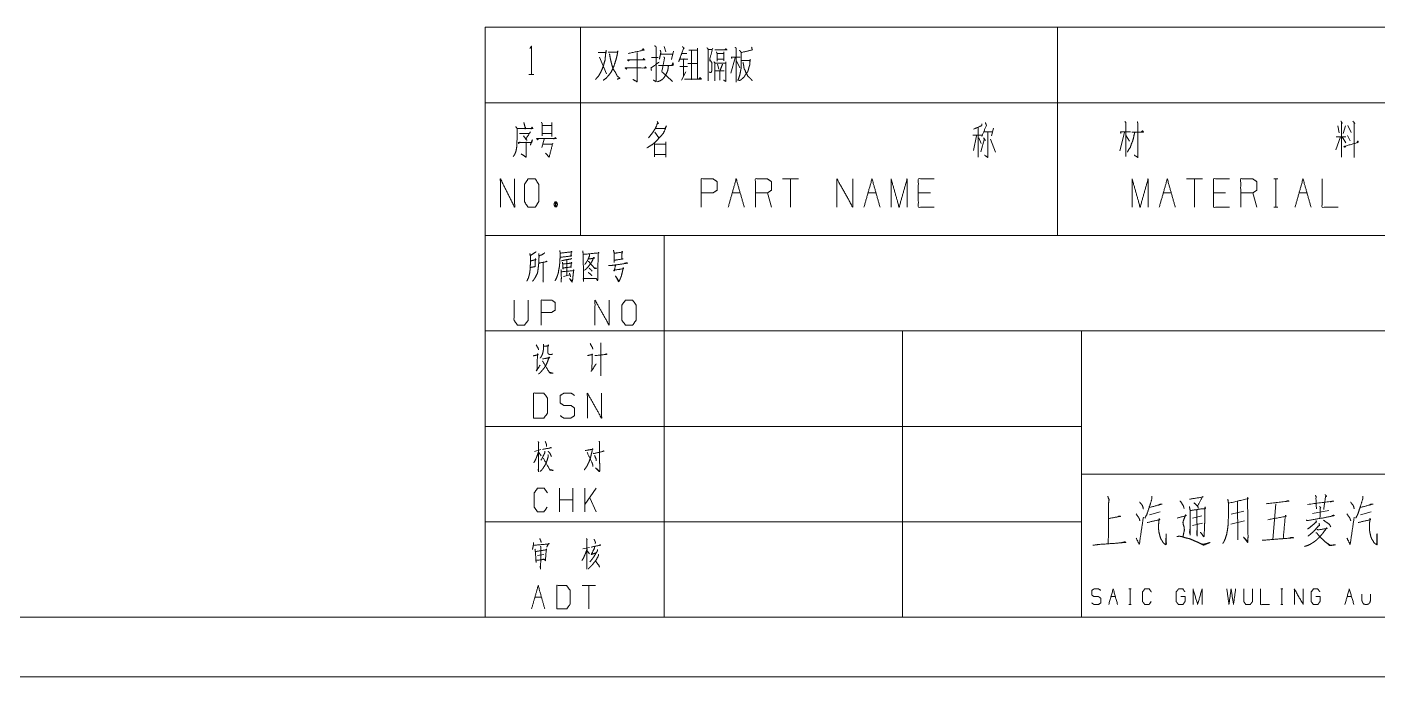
# Model space of a CAD drawing. Header units: millimetres. Extents: x 0 to 420, y 0 to 297.
# Drawn here: x 196.6 to 309.9, y 0 to 54.5 of the extents above; entities that cross this region are included whole.
import ezdxf

# ---------------------------------------------------------------- set-up
doc = ezdxf.new("R2010")
doc.units = ezdxf.units.MM
doc.layers.add('101', color=7, linetype='Continuous', true_color=0xffffff)

msp = doc.modelspace()

# ---------------------------------------------------------------- linework, layer by layer
at = {"layer": '101', "color": 72, "linetype": 'Continuous', "lineweight": 18}
for p, q in [((235, 54.46), (235, 48.11)), ((235, 54.46), (243, 54.46)), ((243, 54.46), (283, 54.46)), ((243, 54.46), (243, 48.11)), ((283, 54.46), (283, 48.11)), ((283, 54.46), (313, 54.46)), ((249.7, 52.2), (250.67, 52.2)), ((250.02, 52.82), (250.14, 52.38)), ((250.8, 52.43), (250.62, 51.75)), ((254.48, 52.25), (255, 52.25)), ((244.58, 51.95), (245.18, 50.55)), ((248.96, 51.9), (249.52, 51.9)), ((254.27, 51.43), (255.15, 51.43)), ((254.45, 51.78), (254.98, 51.78)), ((254.48, 51.35), (254.59, 50.93)), ((255.95, 51.88), (255.61, 50.6)), ((256.05, 51.7), (256.35, 51.05)), ((256.48, 51.65), (257.18, 51.65)), ((238.67, 50.48), (239.09, 50.48)), ((251.46, 50), (251.82, 50.7)), ((254.27, 50.78), (255.03, 50.78)), ((235, 48.11), (235, 37)), ((235, 48.11), (243, 48.11)), ((243, 48.11), (283, 48.11)), ((243, 48.11), (243, 37)), ((283, 48.11), (283, 37)), ((283, 48.11), (313, 48.11)), ((240.59, 46.45), (240.59, 45.3)), ((239.76, 46.22), (240.58, 46.22)), ((239.76, 45.53), (240.58, 45.53)), ((249.23, 45.65), (249.55, 45.17)), ((275.88, 45.4), (276.64, 45.4)), ((276.21, 45.35), (275.95, 44.13)), ((276.35, 46.08), (276.35, 43.55)), ((276.78, 45.68), (277.56, 45.68)), ((277.63, 45.98), (277.45, 45.35)), ((288.6, 45.62), (288.21, 44.08)), ((288.74, 45.35), (289.04, 44.9)), ((306.49, 46.18), (306.62, 45.6)), ((307.15, 46.18), (306.94, 45.53)), ((307.31, 45.37), (307.52, 44.92)), ((307.33, 46.2), (307.61, 45.62)), ((239.95, 45.08), (239.76, 44.38)), ((239.81, 44.65), (240.59, 44.65)), ((276.39, 45.17), (276.6, 44.7)), ((276.87, 45.12), (276.55, 44)), ((276.8, 45.17), (276.94, 44.95)), ((277.38, 45.08), (277.79, 43.98)), ((306.72, 45.25), (306.32, 44.17)), ((306.37, 45.25), (307.18, 45.25)), ((306.87, 45.25), (307.18, 44.77)), ((261.28, 41.74), (259.94, 41.74)), ((260.61, 41.74), (260.61, 39.36)), ((295.14, 41.74), (293.8, 41.74)), ((294.47, 41.74), (294.47, 39.36)), ((301.12, 41.74), (301.46, 41.74)), ((301.3, 41.74), (301.3, 39.36)), ((240.85, 39.81), (240.99, 39.39)), ((255.72, 40.56), (256.39, 40.56)), ((259, 39.36), (258.67, 40.56)), ((267.1, 40.56), (267.77, 40.56)), ((272.33, 40.56), (271.32, 40.56)), ((291.86, 40.56), (292.53, 40.56)), ((297.08, 40.56), (296.08, 40.56)), ((299.7, 39.36), (299.36, 40.56)), ((303.24, 40.56), (303.91, 40.56)), ((301.12, 39.36), (301.46, 39.36)), ((235, 37), (243, 37)), ((243, 37), (283, 37)), ((283, 37), (313, 37)), ((241.86, 34.95), (241.84, 33.64)), ((241.56, 33.56), (242.11, 33.71)), ((239.68, 19.05), (239.13, 18.9)), ((239.49, 18.8), (239.7, 18.53)), ((241.24, 13.84), (241.24, 15.81)), ((242.35, 14.84), (241.24, 14.84)), ((242.35, 13.84), (242.35, 15.81)), ((243.36, 13.84), (243.36, 15.81)), ((244.32, 15.81), (243.36, 14.44)), ((244.32, 13.84), (243.77, 15.02)), ((290.71, 13.59), (291.61, 13.83)), ((298.61, 13.9), (297.56, 13.63)), ((301.31, 14.52), (301.05, 11.52)), ((304.36, 13.7), (305.73, 13.94)), ((308.39, 13.59), (309.29, 13.83)), ((294.32, 13.32), (295.1, 13.49)), ((294.32, 12.7), (295.15, 12.9)), ((297.53, 12.8), (298.66, 13.08)), ((239.39, 10.18), (239.92, 10.26)), ((243.76, 10.86), (243.19, 10.74)), ((243.56, 10.57), (243.75, 10.32)), ((244.25, 7.66), (243.13, 7.66)), ((243.69, 7.66), (243.69, 5.7)), ((288.98, 7.38), (289.17, 7.38)), ((289.08, 7.38), (289.08, 6.07)), ((301.71, 7.38), (301.89, 7.38)), ((301.81, 7.38), (301.81, 6.07)), ((239.17, 6.69), (239.72, 6.69)), ((287.48, 6.73), (287.85, 6.73)), ((288.98, 6.07), (289.17, 6.07)), ((301.71, 6.07), (301.89, 6.07)), ((307.28, 6.73), (307.65, 6.73))]:
    msp.add_line(p, q, dxfattribs=at)
at = {"layer": '101', "color": 133, "linetype": 'Continuous', "lineweight": 18}
for p, q in [((235, 37), (235, 5)), ((235, 37), (415, 37)), ((250, 37), (250, 5)), ((235, 29), (415, 29)), ((270, 29), (270, 5)), ((285, 29), (285, 5)), ((235, 21), (285, 21)), ((285, 17), (394, 17)), ((235, 13), (285, 13)), ((25, 5), (415, 5)), ((235, 5), (415, 5)), ((0, 0), (420, 0))]:
    msp.add_line(p, q, dxfattribs=at)
at = {"layer": '101', "color": 72, "linetype": 'Continuous', "lineweight": 18}
for points, knots in [([(238.74, 52.65), (238.88, 52.85), (238.88, 50.48)], [0, 0, 0.093491, 1, 1]), ([(244.48, 52.33), (245.15, 52.33), (245.15, 52.53), (245.09, 52.1), (245.06, 51.72), (244.94, 51.3), (244.81, 50.93), (244.65, 50.6), (244.49, 50.33), (244.26, 50.08)], [0, 0, 0.190096, 0.246701, 0.367921, 0.474527, 0.599806, 0.71157, 0.813979, 0.903897, 1, 1]), ([(245.31, 52.35), (246.12, 52.35), (246.12, 52.48), (246.07, 52.1), (245.96, 51.7), (245.8, 51.18), (245.59, 50.73), (245.39, 50.45), (245.15, 50.18), (244.9, 50)], [0, 0, 0.214727, 0.24774, 0.347762, 0.457051, 0.601928, 0.733311, 0.822257, 0.919958, 1, 1]), ([(245.43, 52.22), (245.48, 51.9), (245.54, 51.63), (245.62, 51.3), (245.73, 50.95), (245.93, 50.65), (246.08, 50.35), (246.26, 50.2), (246.33, 50.18), (246.08, 50.1)], [0, 0, 0.127916, 0.23671, 0.367541, 0.509602, 0.648473, 0.780379, 0.870432, 0.89956, 1, 1]), ([(248.15, 52.53), (248.24, 52.65), (248.33, 52.53), (247, 52.25)], [0, 0, 0.092223, 0.184439, 1, 1]), ([(247.74, 52.33), (247.74, 49.88), (247.37, 50.08)], [0, 0, 0.853178, 1, 1]), ([(249.21, 52.9), (249.35, 52.78), (249.35, 49.88), (249.1, 50.02)], [0, 0, 0.05587, 0.914338, 1, 1]), ([(249.68, 52.53), (249.74, 52.35), (249.61, 51.78)], [0, 0, 0.237165, 1, 1]), ([(251.55, 52.82), (251.68, 52.65), (251.66, 52.73), (251.23, 51.55), (251.48, 52.25), (251.92, 52.25)], [0, 0, 0.078653, 0.106929, 0.565374, 0.83784, 1, 1]), ([(252.08, 52.53), (252.81, 52.53), (252.81, 52.68), (252.81, 50.1), (252.81, 51.4), (251.99, 51.4), (252.3, 51.4), (252.3, 52.48), (252.3, 50.1), (251.71, 50.1), (253.14, 50.1), (253, 50.23), (252.91, 50.08)], [0, 0, 0.061985, 0.074816, 0.29507, 0.406267, 0.475812, 0.501515, 0.593466, 0.796613, 0.846505, 0.968965, 0.985109, 1, 1]), ([(253.6, 52.73), (253.71, 52.6), (253.71, 49.95)], [0, 0, 0.058253, 1, 1]), ([(253.74, 52.57), (253.71, 52.57), (254.02, 52.57)], [0, 0, 0.099988, 1, 1]), ([(254.08, 52.68), (253.83, 51.78), (253.83, 51.6), (253.83, 51.72), (254.02, 51.47), (254.02, 51.25), (254.02, 50.83), (253.95, 50.65), (253.78, 50.68)], [0, 0, 0.363563, 0.431727, 0.480415, 0.603773, 0.691411, 0.85695, 0.930468, 1, 1]), ([(254.25, 52.55), (255.28, 52.55), (255.19, 52.65), (255.08, 52.55)], [0, 0, 0.785934, 0.888244, 1, 1]), ([(254.39, 52.38), (254.45, 52.25), (254.45, 51.6)], [0, 0, 0.172796, 1, 1]), ([(255.96, 52.78), (256.04, 52.68), (256.04, 49.85)], [0, 0, 0.041553, 1, 1]), ([(256.48, 52.33), (256.48, 51.05), (256.44, 50.93), (256.42, 50.78), (256.35, 50.43), (256.19, 49.98)], [0, 0, 0.533406, 0.587753, 0.650941, 0.800323, 1, 1]), ([(257.34, 52.78), (257.4, 52.55), (256.48, 52.33), (256.32, 52.53)], [0, 0, 0.161322, 0.821662, 1, 1]), ([(246.88, 51.03), (246.84, 50.93), (246.75, 51.03), (248.52, 51.03), (248.43, 51.12), (248.4, 51)], [0, 0, 0.046716, 0.105494, 0.884003, 0.942781, 1, 1]), ([(247.09, 51.72), (247.02, 51.6), (246.95, 51.72), (248.4, 51.72), (248.29, 51.83), (248.24, 51.72)], [0, 0, 0.071965, 0.14393, 0.870234, 0.943277, 1, 1]), ([(248.94, 50.83), (248.91, 51.03), (249.59, 51.53)], [0, 0, 0.192571, 1, 1]), ([(250.37, 51.25), (250.32, 50.85), (250.21, 50.58), (250.05, 50.3), (249.88, 50.08), (249.65, 49.95), (249.45, 49.88)], [0, 0, 0.227704, 0.394037, 0.573317, 0.734785, 0.882399, 1, 1]), ([(249.54, 51.25), (250.78, 51.25), (250.76, 51.47), (250.67, 51.3)], [0, 0, 0.745789, 0.88183, 1, 1]), ([(249.98, 51.97), (250.05, 51.88), (249.81, 50.73), (250.71, 49.9)], [0, 0, 0.048587, 0.515239, 1, 1]), ([(251.38, 51.78), (251.99, 51.78), (251.62, 51.78), (251.62, 50.3), (251.62, 51.15), (251.32, 51.15), (251.98, 51.15)], [0, 0, 0.144899, 0.231838, 0.577333, 0.776432, 0.846817, 1, 1]), ([(254.18, 51.55), (254.25, 51.47), (254.25, 49.95)], [0, 0, 0.063315, 1, 1]), ([(254.91, 51.35), (254.68, 50.8), (254.68, 50)], [0, 0, 0.426967, 1, 1]), ([(255.19, 51.55), (255.19, 49.9), (254.98, 50.02)], [0, 0, 0.870164, 1, 1]), ([(255.68, 51.83), (255.63, 51.95), (256.37, 51.95)], [0, 0, 0.154625, 1, 1]), ([(257.22, 51.78), (257.2, 51.47), (257.18, 51.28), (257.11, 51.05), (257.06, 50.85), (257.02, 50.73), (256.92, 50.58), (256.8, 50.43), (256.69, 50.25), (256.55, 50.13), (256.39, 50), (256.28, 49.98)], [0, 0, 0.139343, 0.232437, 0.341793, 0.437729, 0.49796, 0.583134, 0.673294, 0.768174, 0.855677, 0.949485, 1, 1]), ([(256.62, 51.5), (256.67, 51.3), (256.69, 51.12), (256.72, 50.95), (256.8, 50.83), (256.85, 50.68), (256.94, 50.53), (257.02, 50.35), (257.13, 50.25), (257.2, 50.18), (257.31, 50.08), (257.4, 49.95)], [0, 0, 0.116118, 0.21483, 0.315026, 0.395619, 0.484905, 0.582614, 0.692635, 0.774434, 0.832284, 0.914083, 1, 1]), ([(238.25, 46.45), (238.36, 46), (238.39, 46.08), (238.35, 45.9)], [0, 0, 0.638265, 0.750293, 1, 1]), ([(239.7, 46.47), (239.78, 46.38), (239.78, 45.35)], [0, 0, 0.110318, 1, 1]), ([(249.43, 46.55), (249.53, 46.38), (249.48, 46.45), (249.28, 45.98), (249.05, 45.62), (248.7, 45.17)], [0, 0, 0.113643, 0.164652, 0.449685, 0.682203, 1, 1]), ([(276.94, 46.47), (277.03, 46.22), (276.64, 45.28)], [0, 0, 0.205285, 1, 1]), ([(288.64, 46.55), (288.71, 46.45), (288.71, 43.6)], [0, 0, 0.041199, 1, 1]), ([(289.68, 46.53), (289.73, 46.38), (289.73, 43.53), (289.43, 43.73)], [0, 0, 0.047209, 0.892896, 1, 1]), ([(306.76, 46.58), (306.87, 46.38), (306.81, 46.45), (306.81, 43.55)], [0, 0, 0.070344, 0.098885, 1, 1]), ([(307.75, 46.58), (307.93, 46.38), (307.86, 46.45), (307.86, 43.53)], [0, 0, 0.081006, 0.11229, 1, 1]), ([(237.56, 46.13), (237.69, 45.95), (237.66, 44.45), (237.59, 44.08), (237.48, 43.78), (237.34, 43.6)], [0, 0, 0.081566, 0.649824, 0.793832, 0.914832, 1, 1]), ([(237.7, 45.95), (239.01, 45.95), (238.93, 46.08), (238.85, 45.9)], [0, 0, 0.79327, 0.883171, 1, 1]), ([(237.89, 45.55), (238.71, 45.55), (238.8, 45.68), (238.41, 45.08), (238.5, 44.95), (238.22, 45.35)], [0, 0, 0.349352, 0.41636, 0.723317, 0.790325, 1, 1]), ([(249.32, 45.95), (250.08, 45.95), (250.2, 46.18), (249.97, 45.6), (249.55, 45.12), (249.14, 44.7), (248.56, 44.33)], [0, 0, 0.213824, 0.286066, 0.460275, 0.639447, 0.80491, 1, 1]), ([(276.64, 46.35), (276.64, 46.2), (275.95, 45.9)], [0, 0, 0.166335, 1, 1]), ([(277.15, 45.68), (277.15, 43.53), (276.87, 43.73)], [0, 0, 0.861245, 1, 1]), ([(288.3, 45.53), (288.28, 45.68), (289.1, 45.68)], [0, 0, 0.156667, 1, 1]), ([(289.47, 45.62), (289.4, 45.37), (289.36, 45.15), (289.29, 44.9), (289.18, 44.65), (289.1, 44.38), (288.95, 44.17), (288.85, 43.98)], [0, 0, 0.146031, 0.274053, 0.420084, 0.572724, 0.735083, 0.872755, 1, 1]), ([(289.22, 45.65), (290.21, 45.65), (290.12, 45.78), (290.01, 45.65)], [0, 0, 0.757413, 0.874554, 1, 1]), ([(237.91, 44.83), (237.81, 44.7), (237.77, 44.8), (238.91, 44.8), (238.96, 45), (238.79, 44.55)], [0, 0, 0.074524, 0.127161, 0.67261, 0.770465, 1, 1]), ([(238.44, 44.83), (238.44, 43.55), (238.03, 43.83)], [0, 0, 0.721581, 1, 1]), ([(239.46, 45.08), (239.41, 45), (239.32, 45.12), (240.97, 45.12), (240.87, 45.2), (240.76, 45.08)], [0, 0, 0.040633, 0.112439, 0.86841, 0.923643, 1, 1]), ([(240.67, 44.73), (240.37, 43.55), (240.07, 43.9)], [0, 0, 0.725031, 1, 1]), ([(249.16, 44.8), (249.21, 44.73), (249.21, 43.6), (249.21, 43.78), (250.15, 43.78), (250.15, 43.55), (250.15, 44.83), (250.15, 44.65), (249.25, 44.65)], [0, 0, 0.018725, 0.248079, 0.283757, 0.474741, 0.520613, 0.780549, 0.816226, 1, 1]), ([(307.15, 44.5), (307.1, 44.38), (306.99, 44.45), (308.23, 44.8), (308.17, 44.92), (308.1, 44.77)], [0, 0, 0.073272, 0.143369, 0.837239, 0.91051, 1, 1]), ([(236.28, 39.36), (236.28, 41.74), (237.47, 39.36), (237.47, 41.74)], [0, 0, 0.320621, 0.679379, 1, 1]), ([(238.6, 39.36), (239.2, 39.36), (239.5, 39.84), (239.5, 41.26), (239.2, 41.74), (238.6, 41.74), (238.29, 41.26), (238.29, 39.84), (238.6, 39.36)], [0, 0, 0.094594, 0.183574, 0.409674, 0.498654, 0.593248, 0.683574, 0.909674, 1, 1]), ([(253.11, 39.36), (253.11, 41.74), (254.11, 41.74), (254.45, 41.51), (254.45, 40.79), (254.1, 40.56), (253.11, 40.56)], [0, 0, 0.401146, 0.571314, 0.639588, 0.762043, 0.832817, 1, 1]), ([(257.66, 39.36), (257.66, 41.74), (258.67, 41.74), (259, 41.51), (259, 40.79), (258.67, 40.56), (257.66, 40.56)], [0, 0, 0.400952, 0.571034, 0.639278, 0.761674, 0.829918, 1, 1]), ([(264.49, 39.36), (264.49, 41.74), (265.83, 39.36), (265.83, 41.74)], [0, 0, 0.317574, 0.682426, 1, 1]), ([(269.04, 39.36), (269.04, 41.74), (269.71, 39.36), (270.38, 41.74), (270.38, 39.36)], [0, 0, 0.245192, 0.5, 0.754808, 1, 1]), ([(272.66, 39.36), (271.32, 39.36), (271.32, 41.74), (272.66, 41.74)], [0, 0, 0.26539, 0.73461, 1, 1]), ([(289.25, 39.36), (289.25, 41.74), (289.92, 39.36), (290.59, 41.74), (290.59, 39.36)], [0, 0, 0.245192, 0.5, 0.754808, 1, 1]), ([(297.42, 39.36), (296.08, 39.36), (296.08, 41.74), (297.42, 41.74)], [0, 0, 0.26539, 0.73461, 1, 1]), ([(298.35, 39.36), (298.35, 41.74), (299.36, 41.74), (299.7, 41.51), (299.7, 40.79), (299.36, 40.56), (298.35, 40.56)], [0, 0, 0.400952, 0.571034, 0.639278, 0.761674, 0.829918, 1, 1]), ([(305.18, 41.74), (305.18, 39.36), (306.53, 39.36)], [0, 0, 0.638733, 1, 1]), ([(240.85, 39.39), (240.99, 39.39), (241.07, 39.61), (240.99, 39.81), (240.85, 39.81), (240.77, 39.61), (240.85, 39.39), (240.99, 39.81)], [0, 0, 0.086283, 0.23189, 0.363169, 0.449452, 0.580731, 0.726338, 1, 1]), ([(239.27, 35.63), (239.21, 35.59), (238.78, 35.3), (238.75, 35.48), (238.8, 35.3), (238.8, 34.73), (238.78, 34.37), (238.77, 34.13), (238.74, 33.89), (238.69, 33.67), (238.63, 33.44), (238.55, 33.29), (238.49, 33.16)], [0, 0, 0.024358, 0.186799, 0.243939, 0.30215, 0.48502, 0.597666, 0.675193, 0.753198, 0.825097, 0.89819, 0.953346, 1, 1]), ([(240, 35.54), (239.75, 35.37), (239.52, 35.3), (239.49, 35.48), (239.52, 35.21), (239.5, 34.95), (239.49, 34.66), (239.47, 34.42), (239.44, 34.2), (239.41, 33.95), (239.36, 33.78), (239.28, 33.64), (239.21, 33.49), (239.13, 33.36), (239.05, 33.25), (238.97, 33.16)], [0, 0, 0.096318, 0.172936, 0.229415, 0.313416, 0.396985, 0.487494, 0.564124, 0.634334, 0.711436, 0.768973, 0.817385, 0.871902, 0.920315, 0.962885, 1, 1]), ([(241.27, 35.74), (241.28, 35.54), (241.28, 35.19), (241.27, 34.86), (241.25, 34.64), (241.22, 34.35), (241.17, 34.11), (241.13, 33.84), (241.06, 33.64), (240.99, 33.44), (240.86, 33.2)], [0, 0, 0.076502, 0.212088, 0.33934, 0.424293, 0.535106, 0.630037, 0.733304, 0.813247, 0.895187, 1, 1]), ([(241.31, 35.52), (242.28, 35.63), (242.23, 35.67), (242.19, 35.28), (242.27, 35.28), (241.3, 35.17)], [0, 0, 0.391083, 0.416927, 0.57759, 0.608926, 1, 1]), ([(243.19, 35.7), (243.22, 35.41), (243.25, 33.14), (243.23, 33.38), (244.34, 33.38), (244.26, 33.4), (244.11, 33.38)], [0, 0, 0.069512, 0.617085, 0.675679, 0.942516, 0.962044, 1, 1]), ([(243.23, 35.41), (244.54, 35.54), (244.5, 35.61), (244.47, 35.41), (244.45, 33.42), (244.43, 33.2), (244.33, 33.38)], [0, 0, 0.328134, 0.348332, 0.398414, 0.893179, 0.948288, 1, 1]), ([(243.67, 35.06), (243.73, 35.03), (244.17, 35.1), (244.12, 35.17), (243.92, 34.75), (243.76, 34.53), (243.62, 34.35), (243.48, 34.2), (243.33, 34.08)], [0, 0, 0.033937, 0.260458, 0.302027, 0.540809, 0.679369, 0.795009, 0.902033, 1, 1]), ([(243.75, 35.39), (243.75, 35.28), (243.61, 34.95), (243.44, 34.68), (243.36, 34.57)], [0, 0, 0.119857, 0.510439, 0.853216, 1, 1]), ([(245.76, 35.76), (245.82, 35.5), (245.82, 34.73), (245.82, 34.92), (246.57, 35.03), (246.45, 35.03), (246.48, 35.59), (246.49, 35.67), (246.53, 35.61), (246.42, 35.59), (245.82, 35.5)], [0, 0, 0.076616, 0.29412, 0.35005, 0.563218, 0.598369, 0.753977, 0.77922, 0.799829, 0.831203, 1, 1]), ([(238.83, 34.31), (238.86, 34.33), (239.22, 34.39), (239.18, 34.37), (239.22, 35.06), (239.25, 34.97), (238.82, 34.86)], [0, 0, 0.022681, 0.239271, 0.26999, 0.67699, 0.732559, 1, 1]), ([(239.5, 34.68), (240.21, 34.81), (240.16, 34.84), (240.08, 34.79)], [0, 0, 0.834801, 0.895274, 1, 1]), ([(239.86, 34.73), (239.86, 33.09), (239.85, 33.2), (239.86, 33.38)], [0, 0, 0.849785, 0.907773, 1, 1]), ([(241.36, 34.13), (241.38, 33.93), (241.39, 33.42), (241.38, 33.09), (241.36, 33.18), (241.39, 33.4)], [0, 0, 0.147472, 0.523363, 0.768665, 0.83502, 1, 1]), ([(241.39, 33.95), (242.45, 34.06), (242.42, 34.13), (242.41, 34.02), (242.36, 33.51), (242.34, 33.31), (242.28, 33.09), (242.08, 33.38), (242.3, 33.16)], [0, 0, 0.374082, 0.399751, 0.438832, 0.617592, 0.687461, 0.767888, 0.891106, 1, 1]), ([(242.27, 35.08), (242.22, 35.03), (241.83, 34.97), (241.61, 34.92), (241.41, 34.88)], [0, 0, 0.072244, 0.516581, 0.766863, 1, 1]), ([(241.49, 34.77), (241.5, 34.61), (241.53, 34.17), (241.52, 34.28), (242.25, 34.35), (242.19, 34.35), (242.23, 34.75), (242.27, 34.68), (241.5, 34.61)], [0, 0, 0.056492, 0.217482, 0.25803, 0.525928, 0.548636, 0.694167, 0.720796, 1, 1]), ([(243.64, 34.81), (243.69, 34.81), (244.17, 34.24), (244.34, 34.24), (244.17, 34.28), (244.09, 34.33)], [0, 0, 0.037869, 0.645175, 0.78406, 0.927465, 1, 1]), ([(243.72, 34.26), (243.89, 34.11), (243.97, 34)], [0, 0, 0.630819, 1, 1]), ([(245.34, 34.48), (245.54, 34.48), (245.95, 34.53), (246.95, 34.68), (246.84, 34.7), (246.68, 34.66)], [0, 0, 0.107033, 0.322385, 0.855622, 0.91443, 1, 1]), ([(245.93, 34.53), (245.82, 34), (245.79, 34.08), (246.62, 34.22), (246.57, 34.31), (246.57, 34.22), (246.48, 33.84), (246.42, 33.6), (246.34, 33.4), (246.28, 33.25), (246.23, 33.14), (246.2, 33.11), (245.92, 33.62), (246.21, 33.16)], [0, 0, 0.136366, 0.159975, 0.371152, 0.396348, 0.418607, 0.51611, 0.579314, 0.633123, 0.675136, 0.705361, 0.714997, 0.861275, 1, 1]), ([(242.06, 33.84), (242.13, 33.67), (242.16, 33.53)], [0, 0, 0.579198, 1, 1]), ([(243.65, 33.89), (243.86, 33.73), (243.95, 33.62)], [0, 0, 0.637944, 1, 1]), ([(237.42, 31.58), (237.42, 29.9), (237.71, 29.48), (238.3, 29.48), (238.61, 29.9), (238.61, 31.58)], [0, 0, 0.337151, 0.438599, 0.557782, 0.662849, 1, 1]), ([(239.69, 29.48), (239.69, 31.58), (240.58, 31.58), (240.87, 31.38), (240.87, 30.74), (240.56, 30.54), (239.69, 30.54)], [0, 0, 0.401148, 0.571312, 0.639589, 0.762045, 0.832821, 1, 1]), ([(244.21, 29.48), (244.21, 31.58), (245.4, 29.48), (245.4, 31.58)], [0, 0, 0.317574, 0.682426, 1, 1]), ([(246.77, 29.48), (247.37, 29.48), (247.66, 29.9), (247.66, 31.16), (247.37, 31.58), (246.77, 31.58), (246.46, 31.16), (246.46, 29.9), (246.77, 29.48)], [0, 0, 0.102684, 0.19162, 0.409478, 0.498414, 0.601098, 0.69162, 0.909478, 1, 1]), ([(239.27, 27.84), (239.45, 27.53), (239.48, 27.4)], [0, 0, 0.726446, 1, 1]), ([(239.88, 27.88), (239.89, 27.68), (239.89, 27.46), (239.86, 27.26), (239.81, 27.07), (239.75, 26.93), (239.69, 26.82), (239.61, 26.71)], [0, 0, 0.16154, 0.340476, 0.503497, 0.668949, 0.78764, 0.890429, 1, 1]), ([(239.91, 27.71), (240.33, 27.75), (240.3, 27.82), (240.25, 27.64), (240.25, 27.35), (240.25, 27.2), (240.27, 27.13), (240.3, 27.07), (240.36, 27.04), (240.44, 27.02), (240.55, 27.02), (240.61, 27.04), (240.66, 27.09)], [0, 0, 0.256868, 0.301255, 0.412015, 0.585992, 0.679671, 0.720919, 0.765301, 0.805447, 0.854611, 0.920849, 0.960982, 1, 1]), ([(243.81, 27.93), (244, 27.59), (244.03, 27.46)], [0, 0, 0.736546, 1, 1]), ([(244.7, 27.99), (244.71, 27.84), (244.71, 25.25), (244.7, 25.43), (244.71, 25.65)], [0, 0, 0.049514, 0.872926, 0.929447, 1, 1]), ([(239.03, 26.91), (239.45, 27), (239.39, 27.09), (239.38, 26.91), (239.36, 25.74), (239.28, 25.65), (239.61, 26.12)], [0, 0, 0.167423, 0.209475, 0.278414, 0.733411, 0.779234, 1, 1]), ([(239.81, 26.65), (240.42, 26.76), (240.37, 26.82), (240.23, 26.42), (240.16, 26.25), (240.08, 26.09), (239.95, 25.89), (239.81, 25.72), (239.67, 25.56), (239.56, 25.45), (239.47, 25.39)], [0, 0, 0.254939, 0.288366, 0.462054, 0.541624, 0.612967, 0.709669, 0.802664, 0.888727, 0.952727, 1, 1]), ([(239.8, 26.45), (239.83, 26.45), (240.41, 25.48), (240.7, 25.45), (240.41, 25.52), (240.33, 25.61)], [0, 0, 0.016597, 0.617583, 0.77573, 0.937327, 1, 1]), ([(243.57, 26.93), (244.01, 27.02), (243.98, 27.07), (243.95, 25.7), (243.89, 25.61), (244.31, 26.23)], [0, 0, 0.163601, 0.18344, 0.685804, 0.725488, 1, 1]), ([(244.21, 26.93), (245.23, 27.04), (245.17, 27.07), (245.04, 27.02)], [0, 0, 0.837057, 0.891377, 1, 1]), ([(239.05, 21.69), (239.92, 21.69), (240.23, 22.11), (240.23, 23.37), (239.92, 23.79), (239.05, 23.79), (239.05, 21.69)], [0, 0, 0.142134, 0.227159, 0.43179, 0.516816, 0.658949, 1, 1]), ([(241.3, 21.89), (241.59, 21.69), (242.2, 21.69), (242.5, 21.91), (242.5, 22.53), (242.2, 22.75), (241.61, 22.75), (241.3, 22.95), (241.3, 23.59), (241.61, 23.79), (242.2, 23.79), (242.5, 23.59)], [0, 0, 0.068036, 0.184054, 0.254519, 0.372335, 0.442799, 0.555844, 0.62637, 0.748394, 0.81892, 0.931964, 1, 1]), ([(243.57, 21.69), (243.57, 23.79), (244.76, 21.69), (244.76, 23.79)], [0, 0, 0.317574, 0.682426, 1, 1]), ([(239.44, 19.73), (239.51, 19.61), (239.48, 19.65), (239.48, 17.21), (239.45, 17.35), (239.48, 17.56)], [0, 0, 0.048142, 0.065075, 0.880813, 0.930182, 1, 1]), ([(240.04, 19.73), (240.12, 19.55), (240.15, 19.42), (240.15, 19.3)], [0, 0, 0.449935, 0.728685, 1, 1]), ([(244.57, 19.75), (244.6, 19.52), (244.6, 17.95), (244.62, 17.43), (244.6, 17.23), (244.59, 17.19), (244.26, 17.52), (244.59, 17.23)], [0, 0, 0.066217, 0.519982, 0.669306, 0.729161, 0.741827, 0.875056, 1, 1]), ([(239.48, 18.9), (239.39, 18.61), (239.29, 18.37), (239.19, 18.14), (239.07, 17.93)], [0, 0, 0.285939, 0.539663, 0.775435, 1, 1]), ([(240.27, 18.61), (240.28, 18.45), (240.2, 18.16), (240.11, 17.93), (240.01, 17.74), (239.83, 17.45), (239.73, 17.33), (239.6, 17.21)], [0, 0, 0.103476, 0.291954, 0.443854, 0.576194, 0.787108, 0.887318, 1, 1]), ([(240.01, 18.92), (239.99, 18.76), (239.85, 18.47), (239.74, 18.26), (239.68, 18.18)], [0, 0, 0.201933, 0.596284, 0.876828, 1, 1]), ([(239.82, 19.07), (240.56, 19.21), (240.5, 19.23), (240.43, 19.19)], [0, 0, 0.838759, 0.907254, 1, 1]), ([(239.87, 18.32), (239.92, 18.28), (240.43, 17.33), (240.71, 17.31), (240.45, 17.37), (240.37, 17.45)], [0, 0, 0.033496, 0.633663, 0.788435, 0.938664, 1, 1]), ([(240.28, 18.92), (240.46, 18.7), (240.5, 18.59), (240.56, 18.47)], [0, 0, 0.535201, 0.744451, 1, 1]), ([(243.4, 18.97), (244.04, 19.09), (244, 19.15), (243.96, 18.9), (243.9, 18.66), (243.84, 18.39), (243.72, 18.05), (243.59, 17.79), (243.58, 17.74), (243.46, 17.56), (243.31, 17.35)], [0, 0, 0.244423, 0.272769, 0.366785, 0.461903, 0.564545, 0.695473, 0.807139, 0.823506, 0.905515, 1, 1]), ([(243.55, 18.82), (243.94, 18.01), (244.02, 17.79), (244.03, 17.64)], [0, 0, 0.700218, 0.886542, 1, 1]), ([(244.07, 18.74), (244.12, 18.72), (244.97, 18.92), (244.91, 18.94), (244.85, 18.9)], [0, 0, 0.045964, 0.873309, 0.932105, 1, 1]), ([(244.18, 18.55), (244.31, 18.24), (244.32, 18.1)], [0, 0, 0.698424, 1, 1]), ([(240.21, 14.24), (239.93, 13.84), (239.39, 13.84), (239.11, 14.24), (239.11, 15.42), (239.39, 15.81), (239.95, 15.81), (240.23, 15.42)], [0, 0, 0.114571, 0.243367, 0.357936, 0.638583, 0.753152, 0.885429, 1, 1]), ([(287.2, 15.15), (287.34, 14.8), (287.29, 14.9), (287.27, 14.18), (287.27, 12.14), (287.24, 11.18)], [0, 0, 0.088893, 0.116035, 0.287981, 0.770795, 1, 1]), ([(290.9, 15.15), (290.9, 14.9), (290.66, 14.15), (290.49, 13.63), (290.32, 13.32)], [0, 0, 0.124611, 0.535973, 0.817155, 1, 1]), ([(293.27, 14.77), (293.54, 14.35), (293.61, 14.11)], [0, 0, 0.661589, 1, 1]), ([(294.07, 14.9), (295.19, 15.08), (295.17, 15.15), (294.73, 14.32), (294.44, 14.59), (294.76, 14.28), (294.8, 14.15)], [0, 0, 0.36175, 0.385071, 0.68373, 0.811932, 0.953357, 1, 1]), ([(297.27, 14.9), (297.34, 14.49), (297.32, 14.08), (297.32, 13.35), (297.29, 12.7), (297.24, 12.32), (297.17, 11.94), (297.05, 11.56), (296.95, 11.35), (296.85, 11.18)], [0, 0, 0.110336, 0.219176, 0.409317, 0.581468, 0.681885, 0.783317, 0.887931, 0.947989, 1, 1]), ([(297.34, 14.56), (298.97, 14.94), (298.93, 15.04), (298.93, 14.52), (298.95, 13.11), (298.95, 12.28), (298.97, 11.76), (298.95, 11.42), (298.95, 11.25), (298.58, 11.73), (298.93, 11.35)], [0, 0, 0.250208, 0.267273, 0.344452, 0.555438, 0.678924, 0.756189, 0.80777, 0.833496, 0.923863, 1, 1]), ([(300.49, 14.52), (302.41, 14.73), (302.31, 14.77), (302.14, 14.7)], [0, 0, 0.870762, 0.917259, 1, 1]), ([(303.95, 14.46), (306.14, 14.73), (306.02, 14.73), (305.87, 14.66)], [0, 0, 0.886329, 0.935184, 1, 1]), ([(304.61, 15.21), (304.7, 15.08), (304.66, 15.08), (304.7, 14.08)], [0, 0, 0.138588, 0.178591, 1, 1]), ([(305.44, 15.28), (305.58, 15.11), (305.48, 15.18), (305.31, 14.04)], [0, 0, 0.151118, 0.230947, 1, 1]), ([(308.58, 15.15), (308.58, 14.9), (308.34, 14.15), (308.17, 13.63), (308, 13.32)], [0, 0, 0.124611, 0.535977, 0.81716, 1, 1]), ([(289.59, 13.66), (289.8, 13.35), (289.85, 13.25), (289.9, 13.08)], [0, 0, 0.564232, 0.734006, 1, 1]), ([(289.88, 14.66), (290.1, 14.39), (290.15, 14.25), (290.19, 14.08)], [0, 0, 0.51992, 0.73571, 1, 1]), ([(290.73, 14.21), (291.78, 14.49), (291.61, 14.49), (291.44, 14.39)], [0, 0, 0.745418, 0.86277, 1, 1]), ([(293.02, 13.32), (293.8, 13.52), (293.73, 13.59), (293.66, 13.39), (293.54, 13.08), (293.51, 12.94), (293.54, 12.77), (293.61, 12.56), (293.63, 12.32), (293.56, 11.97), (293.51, 11.76)], [0, 0, 0.288067, 0.323946, 0.402267, 0.521272, 0.571263, 0.633411, 0.711734, 0.798323, 0.924134, 1, 1]), ([(294.05, 14.28), (294.12, 13.9), (294.12, 11.9), (294.07, 12.14), (294.12, 12.49)], [0, 0, 0.129594, 0.800553, 0.883166, 1, 1]), ([(294.12, 13.94), (295, 14.08), (295.41, 14.11), (295.36, 14.25), (295.34, 13.18), (295.32, 12.52), (295.29, 11.97), (295.27, 11.73), (294.97, 12.14)], [0, 0, 0.198437, 0.291326, 0.324003, 0.562828, 0.709268, 0.832621, 0.88681, 1, 1]), ([(294.68, 13.97), (294.68, 13.11), (294.71, 12.28), (294.71, 11.8), (294.66, 12.04), (294.71, 12.45)], [0, 0, 0.304008, 0.595981, 0.766226, 0.853067, 1, 1]), ([(298.07, 14.7), (298.12, 11.97), (298.12, 11.49), (298.1, 11.7), (298.12, 12.11)], [0, 0, 0.711345, 0.837386, 0.891777, 1, 1]), ([(300.63, 13.18), (302.17, 13.46), (302.1, 13.56), (301.92, 11.59)], [0, 0, 0.42635, 0.460967, 1, 1]), ([(304.97, 14.28), (305.07, 14.18), (305.02, 14.15), (305, 13.32)], [0, 0, 0.138047, 0.196037, 1, 1]), ([(307.26, 13.66), (307.48, 13.35), (307.53, 13.25), (307.58, 13.08)], [0, 0, 0.564232, 0.734006, 1, 1]), ([(307.56, 14.66), (307.78, 14.39), (307.83, 14.25), (307.87, 14.08)], [0, 0, 0.51992, 0.73571, 1, 1]), ([(308.41, 14.21), (309.46, 14.49), (309.29, 14.49), (309.12, 14.39)], [0, 0, 0.745422, 0.862772, 1, 1]), ([(287.29, 13.28), (288.27, 13.46), (288.2, 13.49), (288.02, 13.42)], [0, 0, 0.788946, 0.853364, 1, 1]), ([(289.59, 11.63), (289.85, 11.11), (290.19, 13.39)], [0, 0, 0.202025, 1, 1]), ([(290.51, 12.94), (291.56, 13.18), (291.51, 13.28), (291.49, 13.04), (291.46, 12.7), (291.46, 12.45), (291.49, 12.18), (291.59, 11.76), (291.66, 11.56), (291.76, 11.42), (291.85, 11.25), (291.98, 11.14), (292.12, 11.07), (292.1, 12.01), (292.07, 11.14)], [0, 0, 0.198341, 0.219427, 0.264159, 0.327896, 0.372401, 0.423462, 0.501847, 0.542307, 0.573452, 0.609974, 0.639452, 0.669269, 0.84099, 1, 1]), ([(304.75, 12.39), (304.83, 12.32), (305.61, 12.45), (305.56, 12.49), (305.27, 12.08), (305.09, 11.87), (304.9, 11.66), (304.68, 11.45), (304.44, 11.28), (304.17, 11.11), (303.95, 11.01), (303.7, 10.94)], [0, 0, 0.029336, 0.260534, 0.277961, 0.425851, 0.504117, 0.587092, 0.675099, 0.762237, 0.855274, 0.926064, 1, 1]), ([(303.85, 13.14), (303.92, 13.11), (303.97, 13.11), (305.22, 13.32), (306.22, 13.52), (306.14, 13.56), (305.97, 13.49)], [0, 0, 0.030219, 0.048442, 0.519504, 0.900991, 0.93121, 1, 1]), ([(304.68, 13.11), (304.7, 12.97), (304.66, 12.97), (304.36, 12.7), (303.97, 12.39)], [0, 0, 0.128575, 0.173332, 0.542438, 1, 1]), ([(304.92, 12.9), (304.97, 12.66), (304.92, 12.7), (304.58, 12.32), (304.29, 12.04), (304, 11.8)], [0, 0, 0.154139, 0.19152, 0.51091, 0.762599, 1, 1]), ([(305.29, 13.14), (305.78, 12.8), (305.9, 12.59)], [0, 0, 0.713215, 1, 1]), ([(307.26, 11.63), (307.53, 11.11), (307.87, 13.39)], [0, 0, 0.202025, 1, 1]), ([(308.19, 12.94), (309.24, 13.18), (309.19, 13.28), (309.17, 13.04), (309.14, 12.7), (309.14, 12.45), (309.17, 12.18), (309.26, 11.76), (309.34, 11.56), (309.44, 11.42), (309.53, 11.25), (309.65, 11.14), (309.8, 11.07), (309.78, 12.01), (309.75, 11.14)], [0, 0, 0.198344, 0.21943, 0.264161, 0.327898, 0.372403, 0.423464, 0.501849, 0.542309, 0.573454, 0.609976, 0.639453, 0.66927, 0.84099, 1, 1]), ([(239.58, 11.61), (239.67, 11.4), (239.7, 11.26)], [0, 0, 0.603344, 1, 1]), ([(243.5, 11.59), (243.56, 11.48), (243.54, 11.5), (243.54, 9.06), (243.53, 9.25), (243.54, 9.46)], [0, 0, 0.039885, 0.048389, 0.86771, 0.930393, 1, 1]), ([(244.13, 11.55), (244.23, 11.34), (244.25, 11.26), (244.23, 11.19)], [0, 0, 0.609647, 0.831592, 1, 1]), ([(293, 11.76), (293.19, 11.8), (293.41, 11.76), (293.73, 11.66), (294.05, 11.59), (294.51, 11.39), (294.93, 11.21), (295.24, 11.04), (295.8, 11.28), (295.24, 11.11), (294.97, 11.18)], [0, 0, 0.051193, 0.108601, 0.194776, 0.278611, 0.409736, 0.525759, 0.619013, 0.776803, 0.92843, 1, 1]), ([(300.14, 11.45), (302.8, 11.66), (302.68, 11.7), (302.46, 11.66)], [0, 0, 0.884285, 0.926313, 1, 1]), ([(304.66, 12.08), (304.73, 12.08), (304.87, 11.87), (305.41, 11.35), (305.83, 11.01), (306.29, 11.07), (305.85, 11.04), (305.66, 11.18)], [0, 0, 0.026517, 0.118383, 0.388539, 0.58401, 0.753801, 0.913392, 1, 1]), ([(239.05, 11.26), (239.05, 11.07), (238.99, 10.78), (238.96, 10.68)], [0, 0, 0.316024, 0.817546, 1, 1]), ([(239.05, 11.03), (240.37, 11.15), (240.34, 11.21), (240.16, 10.88)], [0, 0, 0.748921, 0.787785, 1, 1]), ([(239.18, 10.7), (239.21, 10.51), (239.27, 9.6), (239.26, 9.77), (239.99, 9.85), (239.9, 9.87), (239.74, 9.83)], [0, 0, 0.083432, 0.487209, 0.560757, 0.88655, 0.926463, 1, 1]), ([(239.99, 9.85), (240.05, 9.74), (240.13, 10.74), (240.16, 10.66), (239.24, 10.51)], [0, 0, 0.055629, 0.522281, 0.563367, 1, 1]), ([(239.64, 10.97), (239.67, 10.92), (239.65, 9.04), (239.62, 9.23), (239.65, 9.46)], [0, 0, 0.021551, 0.822258, 0.902418, 1, 1]), ([(243.56, 10.72), (243.43, 10.39), (243.32, 10.14), (243.24, 9.95), (243.12, 9.77)], [0, 0, 0.339096, 0.594725, 0.790666, 1, 1]), ([(244.52, 10.26), (244.48, 10.12), (244.3, 9.79), (244.13, 9.58), (243.94, 9.35), (243.78, 9.19), (243.65, 9.06)], [0, 0, 0.100505, 0.349354, 0.529552, 0.726518, 0.879827, 1, 1]), ([(244.42, 10.68), (244.41, 10.57), (244.23, 10.26), (244.22, 10.24), (244.08, 10.03), (243.94, 9.83), (243.78, 9.64)], [0, 0, 0.084867, 0.37449, 0.395073, 0.594273, 0.800096, 1, 1]), ([(244.17, 10.9), (244.16, 10.78), (243.91, 10.28), (243.88, 10.26), (244.33, 10.41)], [0, 0, 0.104847, 0.570662, 0.600718, 1, 1]), ([(243.88, 10.88), (244.7, 11.05), (244.64, 11.07), (244.52, 11.01)], [0, 0, 0.811183, 0.871423, 1, 1]), ([(285.95, 11.04), (286.54, 11.11), (287.95, 11.21), (288.71, 11.28), (288.63, 11.32), (288.37, 11.25)], [0, 0, 0.188613, 0.642511, 0.885467, 0.911353, 1, 1]), ([(244.25, 9.7), (244.54, 9.35), (244.6, 9.19), (244.51, 9.39)], [0, 0, 0.533336, 0.737997, 1, 1]), ([(241.01, 5.7), (241.83, 5.7), (242.12, 6.09), (242.12, 7.27), (241.83, 7.66), (241.01, 7.66), (241.01, 5.7)], [0, 0, 0.142134, 0.22716, 0.43179, 0.516816, 0.65895, 1, 1]), ([(285.87, 6.2), (286.05, 6.07), (286.43, 6.07), (286.62, 6.21), (286.62, 6.6), (286.43, 6.73), (286.06, 6.73), (285.87, 6.86), (285.87, 7.26), (286.06, 7.38), (286.43, 7.38), (286.62, 7.26)], [0, 0, 0.068036, 0.184054, 0.254519, 0.372335, 0.4428, 0.555844, 0.62637, 0.748394, 0.818921, 0.931964, 1, 1]), ([(290.85, 6.33), (290.67, 6.07), (290.31, 6.07), (290.12, 6.33), (290.12, 7.12), (290.31, 7.38), (290.68, 7.38), (290.86, 7.12)], [0, 0, 0.114569, 0.243366, 0.357935, 0.638584, 0.753153, 0.885431, 1, 1]), ([(293.32, 6.73), (293.69, 6.73), (293.69, 6.33), (293.51, 6.07), (293.13, 6.07), (292.94, 6.33), (292.94, 7.12), (293.14, 7.38), (293.5, 7.38), (293.68, 7.12)], [0, 0, 0.103299, 0.214799, 0.304266, 0.410278, 0.499742, 0.718896, 0.809957, 0.910532, 1, 1]), ([(294.36, 6.07), (294.36, 7.38), (294.74, 6.07), (295.11, 7.38), (295.11, 6.07)], [0, 0, 0.245192, 0.500001, 0.754808, 1, 1]), ([(297.19, 7.38), (297.37, 6.07), (297.55, 7.38), (297.75, 6.07), (297.93, 7.38)], [0, 0, 0.249745, 0.499742, 0.750003, 1, 1]), ([(298.61, 7.38), (298.61, 6.33), (298.78, 6.07), (299.15, 6.07), (299.35, 6.33), (299.35, 7.38)], [0, 0, 0.337149, 0.438596, 0.557784, 0.662851, 1, 1]), ([(300.02, 7.38), (300.02, 6.07), (300.76, 6.07)], [0, 0, 0.638735, 1, 1]), ([(302.85, 6.07), (302.85, 7.38), (303.59, 6.07), (303.59, 7.38)], [0, 0, 0.317574, 0.682426, 1, 1]), ([(304.64, 6.73), (305.01, 6.73), (305.01, 6.33), (304.82, 6.07), (304.44, 6.07), (304.26, 6.33), (304.26, 7.12), (304.45, 7.38), (304.81, 7.38), (305, 7.12)], [0, 0, 0.103294, 0.214793, 0.304258, 0.410275, 0.49974, 0.718894, 0.809954, 0.910536, 1, 1]), ([(308.51, 6.94), (308.51, 6.42), (308.57, 6.24), (308.67, 6.11), (308.81, 6.07), (308.94, 6.07), (309.07, 6.11), (309.18, 6.24), (309.24, 6.42), (309.24, 6.94)], [0, 0, 0.242015, 0.329106, 0.404861, 0.470731, 0.529266, 0.595136, 0.670891, 0.757985, 1, 1])]:
    msp.add_open_spline(points, degree=1, knots=knots, dxfattribs=at)
for points in [[(255, 52.38), (255, 51.63)], [(255.38, 39.36), (256.05, 41.74), (256.73, 39.36)], [(266.76, 39.36), (267.44, 41.74), (268.11, 39.36)], [(291.52, 39.36), (292.2, 41.74), (292.87, 39.36)], [(302.91, 39.36), (303.58, 41.74), (304.25, 39.36)], [(238.89, 5.7), (239.45, 7.66), (240, 5.7)], [(287.29, 6.07), (287.66, 7.38), (288.03, 6.07)], [(307.09, 6.07), (307.46, 7.38), (307.84, 6.07)]]:
    msp.add_open_spline(points, degree=1, dxfattribs=at)

doc.saveas('drawing.dxf')
